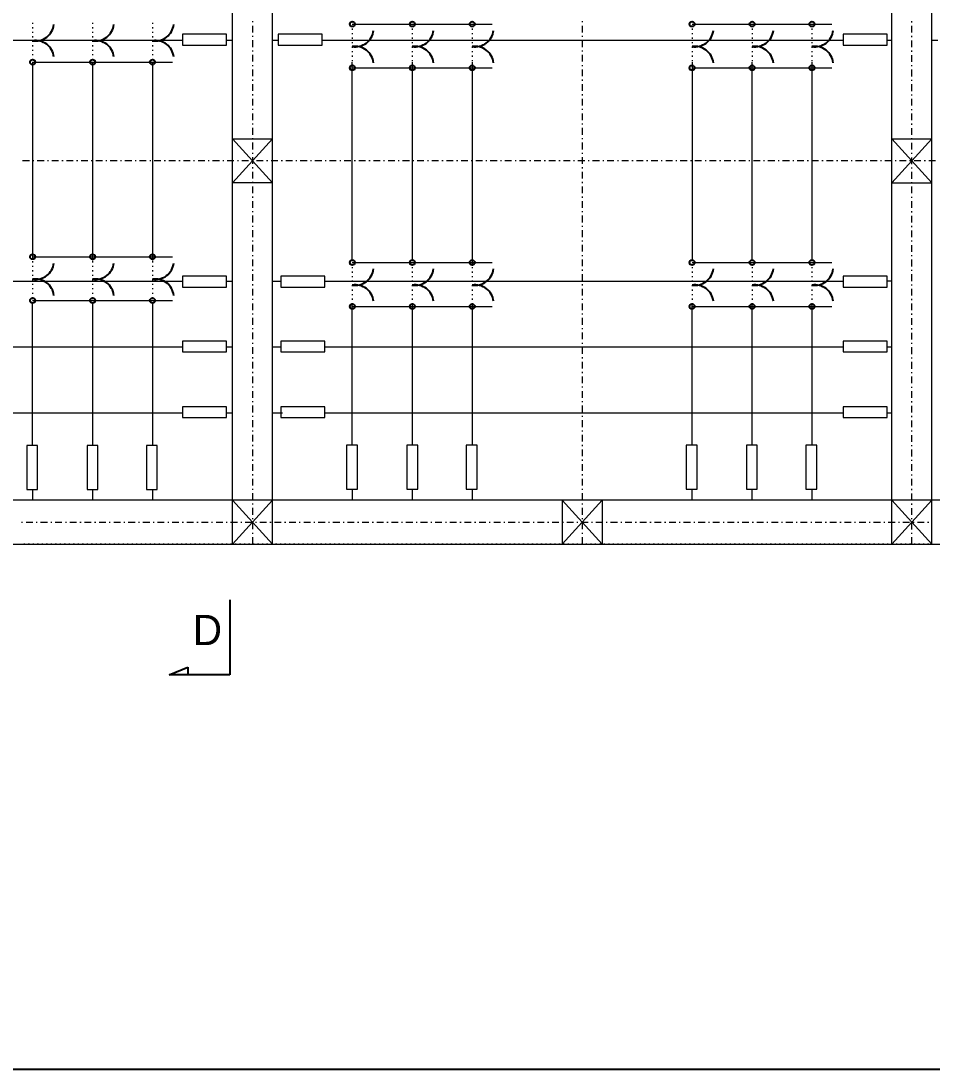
# Model space of a CAD drawing. Extents: x -61 to 79, y -16 to 64.
# Drawn here: x -32.96 to 5.75, y -16.41 to 28.12 of the extents above; entities that cross this region are included whole.
import ezdxf

# ---------------------------------------------------------------- set-up
doc = ezdxf.new("R2010")
doc.units = 0
doc.header["$MEASUREMENT"] = 0
doc.layers.get('0').update_dxf_attribs({"linetype": 'CONTINUOUS'})

msp = doc.modelspace()

# ---------------------------------------------------------------- linework, layer by layer
at = {"lineweight": 9}
for p, q in [((-18.88082, 27.9828), (-12.94125, 27.9828)), ((-4.44687, 27.9828), (1.4927, 27.9828)), ((-32.46183, 26.3697), (-26.52227, 26.3697)), ((-18.88082, 26.12017), (-12.94125, 26.12017)), ((-4.44687, 26.12017), (1.4927, 26.12017)), ((-32.46183, 18.10106), (-26.52227, 18.10106)), ((-18.88082, 17.85152), (-12.94125, 17.85152)), ((-4.44687, 17.85152), (1.4927, 17.85152)), ((-32.46183, 16.23843), (-26.52227, 16.23843)), ((-18.88082, 15.98889), (-12.94125, 15.98889)), ((-4.44687, 15.98889), (1.4927, 15.98889))]:
    msp.add_line(p, q, dxfattribs=at)
at = {"color": 33, "lineweight": 9}
for p, q in [((-32.46105, 26.3697), (-32.46105, 17.99472)), ((-18.88082, 17.99472), (-18.88082, 26.3697)), ((-4.44687, 26.3697), (-4.44687, 17.99472)), ((-32.46105, 10.08534), (-32.46105, 16.1323)), ((-18.88082, 10.08534), (-18.88082, 16.1323)), ((-4.44687, 10.09144), (-4.44687, 16.1323))]:
    msp.add_line(p, q, dxfattribs=at)
at = {"color": 7, "true_color": 0xffffff}
for p, q in [((-24.08956, 3.52871), (-24.08956, 0.33979)), ((-26.666, 0.33979), (-25.86574, 0.66542)), ((-25.86574, 0.66542), (-25.86574, 0.33979)), ((-24.08956, 0.33979), (-26.666, 0.33979)), ((-61.02823, -16.4069), (78.97177, -16.4069))]:
    msp.add_line(p, q, dxfattribs=at)
at = {"lineweight": 9}
for points in [[(-51.98675, 38.46974), (-51.98675, 5.8949), (61.76521, 5.8949), (61.71741, 5.8949)], [(-23.97256, 5.8949), (-23.97256, 38.46974), (-22.27145, 36.60121)], [(-22.27735, 5.8949), (-22.27735, 38.46974)], [(4.04141, 5.8949), (4.04141, 38.46974), (5.74273, 36.60121)], [(5.73684, 5.8949), (5.73684, 38.46974)], [(-23.12496, 28.10682), (-23.12496, 28.05902)], [(-9.12081, 28.10682), (-9.12081, 28.05902)], [(4.88923, 28.05312), (4.88923, 28.10093)], [(-32.46183, 28.04112), (-32.46183, 27.99332)], [(-32.46183, 27.85012), (-32.46183, 27.80232)], [(-32.46183, 27.65912), (-32.46183, 27.61132)], [(-29.91291, 28.04112), (-29.91291, 27.99332)], [(-29.91291, 27.85012), (-29.91291, 27.80232)], [(-29.91291, 27.65912), (-29.91291, 27.61132)], [(-27.36988, 28.04112), (-27.36988, 27.99332)], [(-27.36988, 27.85012), (-27.36988, 27.80232)], [(-27.36988, 27.65912), (-27.36988, 27.61132)], [(-23.12496, 27.91582), (-23.12496, 27.62943)], [(-18.88082, 27.79158), (-18.88082, 27.74378)], [(-16.33189, 27.79158), (-16.33189, 27.74378)], [(-13.78886, 27.79158), (-13.78886, 27.74378)], [(-9.12081, 27.91582), (-9.12081, 27.62943)], [(-4.44687, 27.79158), (-4.44687, 27.74378)], [(-1.89794, 27.79158), (-1.89794, 27.74378)], [(0.64509, 27.79158), (0.64509, 27.74378)], [(4.88923, 27.62332), (4.88923, 27.90993)], [(-32.46183, 27.46812), (-32.46183, 27.42031)], [(-32.46183, 27.27712), (-32.46183, 27.22931)], [(-29.91291, 27.46812), (-29.91291, 27.42031)], [(-29.91291, 27.27712), (-29.91291, 27.22931)], [(-27.36988, 27.46812), (-27.36988, 27.42031)], [(-27.36988, 27.27712), (-27.36988, 27.22931)], [(-24.22927, 27.30091), (-23.97256, 27.30091)], [(-23.12496, 27.48602), (-23.12496, 27.43821)], [(-23.12496, 27.29502), (-23.12496, 27.00841)], [(-22.27735, 27.30091), (-22.02065, 27.30091)], [(-18.88082, 27.60058), (-18.88082, 27.55278)], [(-18.88082, 27.40958), (-18.88082, 27.36178)], [(-18.88082, 27.21858), (-18.88082, 27.17078)], [(-16.33189, 27.60058), (-16.33189, 27.55278)], [(-16.33189, 27.40958), (-16.33189, 27.36178)], [(-16.33189, 27.21858), (-16.33189, 27.17078)], [(-13.78886, 27.60058), (-13.78886, 27.55278)], [(-13.78886, 27.40958), (-13.78886, 27.36178)], [(-13.78886, 27.21858), (-13.78886, 27.17078)], [(-9.12081, 27.48602), (-9.12081, 27.43821)], [(-9.12081, 27.29502), (-9.12081, 27.00841)], [(-4.44687, 27.60058), (-4.44687, 27.55278)], [(-4.44687, 27.40958), (-4.44687, 27.36178)], [(-4.44687, 27.21858), (-4.44687, 27.17078)], [(-1.89794, 27.60058), (-1.89794, 27.55278)], [(-1.89794, 27.40958), (-1.89794, 27.36178)], [(-1.89794, 27.21858), (-1.89794, 27.17078)], [(0.64509, 27.60058), (0.64509, 27.55278)], [(0.64509, 27.40958), (0.64509, 27.36178)], [(0.64509, 27.21858), (0.64509, 27.17078)], [(3.8373, 27.30091), (4.0469, 27.30091)], [(4.88923, 27.43232), (4.88923, 27.48012)], [(4.88923, 27.00251), (4.88923, 27.28912)], [(5.73684, 27.30091), (5.99354, 27.30091)], [(-32.46183, 27.08612), (-32.46183, 27.03831)], [(-32.46183, 26.89511), (-32.46183, 26.84731)], [(-29.91291, 27.08612), (-29.91291, 27.03831)], [(-29.91291, 26.89511), (-29.91291, 26.84731)], [(-27.36988, 27.08612), (-27.36988, 27.03831)], [(-27.36988, 26.89511), (-27.36988, 26.84731)], [(-23.12496, 26.86521), (-23.12496, 26.81741)], [(-18.88082, 27.02758), (-18.88082, 26.97978)], [(-18.88082, 26.83658), (-18.88082, 26.78878)], [(-16.33189, 27.02758), (-16.33189, 26.97978)], [(-16.33189, 26.83658), (-16.33189, 26.78878)], [(-13.78886, 27.02758), (-13.78886, 26.97978)], [(-13.78886, 26.83658), (-13.78886, 26.78878)], [(-9.12081, 26.86521), (-9.12081, 26.81741)], [(-4.44687, 27.02758), (-4.44687, 26.97978)], [(-4.44687, 26.83658), (-4.44687, 26.78878)], [(-1.89794, 27.02758), (-1.89794, 26.97978)], [(-1.89794, 26.83658), (-1.89794, 26.78878)], [(0.64509, 27.02758), (0.64509, 26.97978)], [(0.64509, 26.83658), (0.64509, 26.78878)], [(4.88923, 26.81151), (4.88923, 26.85931)], [(-32.46183, 26.70411), (-32.46183, 26.65631)], [(-32.46183, 26.51311), (-32.46183, 26.46531)], [(-29.91291, 26.70411), (-29.91291, 26.65631)], [(-29.91291, 26.51311), (-29.91291, 26.46531)], [(-29.05919, 26.59061), (-29.05919, 26.59061)], [(-27.36988, 26.70411), (-27.36988, 26.65631)], [(-27.36988, 26.51311), (-27.36988, 26.46531)], [(-23.12496, 26.67421), (-23.12496, 26.3876)], [(-18.88082, 26.64558), (-18.88082, 26.59778)], [(-18.88082, 26.45458), (-18.88082, 26.40677)], [(-16.33189, 26.64558), (-16.33189, 26.59778)], [(-16.33189, 26.45458), (-16.33189, 26.40677)], [(-15.47818, 26.34107), (-15.47818, 26.34107)], [(-13.78886, 26.64558), (-13.78886, 26.59778)], [(-13.78886, 26.45458), (-13.78886, 26.40677)], [(-9.12081, 26.67421), (-9.12081, 26.3876)], [(-4.44687, 26.64558), (-4.44687, 26.59778)], [(-4.44687, 26.45458), (-4.44687, 26.40677)], [(-1.89794, 26.64558), (-1.89794, 26.59778)], [(-1.89794, 26.45458), (-1.89794, 26.40677)], [(-1.04423, 26.34107), (-1.04423, 26.34107)], [(0.64509, 26.64558), (0.64509, 26.59778)], [(0.64509, 26.45458), (0.64509, 26.40677)], [(4.88923, 26.38171), (4.88923, 26.66831)], [(-23.12496, 26.24441), (-23.12496, 26.1966)], [(-23.12496, 26.0534), (-23.12496, 25.7668)], [(-18.88082, 26.26358), (-18.88082, 26.21577)], [(-16.33189, 26.26358), (-16.33189, 26.21577)], [(-13.78886, 26.26358), (-13.78886, 26.21577)], [(-9.12081, 26.24441), (-9.12081, 26.1966)], [(-9.12081, 26.0534), (-9.12081, 25.7668)], [(-4.44687, 26.26358), (-4.44687, 26.21577)], [(-1.89794, 26.26358), (-1.89794, 26.21577)], [(0.64509, 26.26358), (0.64509, 26.21577)], [(4.88923, 26.19071), (4.88923, 26.23851)], [(4.88923, 25.7609), (4.88923, 26.04751)], [(-23.12496, 25.6236), (-23.12496, 25.5758)], [(-23.12496, 25.4326), (-23.12496, 25.14599)], [(-9.12081, 25.6236), (-9.12081, 25.5758)], [(-9.12081, 25.4326), (-9.12081, 25.14599)], [(4.88923, 25.5699), (4.88923, 25.6177)], [(4.88923, 25.14009), (4.88923, 25.4267)], [(-23.12496, 25.00279), (-23.12496, 24.95499)], [(-9.12081, 25.00279), (-9.12081, 24.95499)], [(4.88923, 24.94909), (4.88923, 24.9969)], [(-23.12496, 24.81179), (-23.12496, 24.52519)], [(-9.12081, 24.81179), (-9.12081, 24.52519)], [(4.88923, 24.51929), (4.88923, 24.8059)], [(-23.12496, 24.38199), (-23.12496, 24.33418)], [(-23.12496, 24.19099), (-23.12496, 23.90438)], [(-9.12081, 24.38199), (-9.12081, 24.33418)], [(-9.12081, 24.19099), (-9.12081, 23.90438)], [(4.88923, 24.32829), (4.88923, 24.37609)], [(4.88923, 23.89848), (4.88923, 24.18509)], [(-23.12496, 23.76118), (-23.12496, 23.71338)], [(-9.12081, 23.76118), (-9.12081, 23.71338)], [(4.88923, 23.70748), (4.88923, 23.75528)], [(-23.12496, 23.57018), (-23.12496, 23.28357)], [(-9.12081, 23.57018), (-9.12081, 23.28357)], [(4.88923, 23.27768), (4.88923, 23.56428)], [(-22.27145, 21.24216), (-23.97256, 23.11047), (-22.27145, 23.11047), (-23.97256, 21.24216)], [(-23.12496, 23.14038), (-23.12496, 23.09257)], [(-23.12496, 22.94937), (-23.12496, 22.66277)], [(-9.12081, 23.14038), (-9.12081, 23.09257)], [(-9.12081, 22.94937), (-9.12081, 22.66277)], [(5.74273, 23.11047), (4.04141, 21.24216), (5.74273, 21.24216), (4.04141, 23.11047), (5.73684, 23.11047)], [(4.88923, 23.08668), (4.88923, 23.13448)], [(4.88923, 22.65687), (4.88923, 22.94348)], [(-23.12496, 22.51957), (-23.12496, 22.47177)], [(-23.12496, 22.32857), (-23.12496, 22.04196)], [(-9.12081, 22.51957), (-9.12081, 22.47177)], [(-9.12081, 22.32857), (-9.12081, 22.04196)], [(4.88923, 22.46587), (4.88923, 22.51367)], [(4.88923, 22.03606), (4.88923, 22.32267)], [(-32.59836, 22.17926), (-32.88496, 22.17926)], [(-32.40735, 22.17926), (-32.45516, 22.17926)], [(-31.97755, 22.17926), (-32.26416, 22.17926)], [(-31.78655, 22.17926), (-31.83435, 22.17926)], [(-31.35674, 22.17926), (-31.64335, 22.17926)], [(-31.16574, 22.17926), (-31.21355, 22.17926)], [(-30.73594, 22.17926), (-31.02254, 22.17926)], [(-30.54494, 22.17926), (-30.59274, 22.17926)], [(-30.11513, 22.17926), (-30.40174, 22.17926)], [(-29.92413, 22.17926), (-29.97193, 22.17926)], [(-29.49433, 22.17926), (-29.78093, 22.17926)], [(-29.30332, 22.17926), (-29.35113, 22.17926)], [(-28.87352, 22.17926), (-29.16013, 22.17926)], [(-28.68252, 22.17926), (-28.73032, 22.17926)], [(-28.25271, 22.17926), (-28.53932, 22.17926)], [(-28.06171, 22.17926), (-28.10952, 22.17926)], [(-27.63191, 22.17926), (-27.9183, 22.17926)], [(-27.44091, 22.17926), (-27.48871, 22.17926)], [(-27.0111, 22.17926), (-27.2975, 22.17926)], [(-26.8201, 22.17926), (-26.8679, 22.17926)], [(-26.3903, 22.17926), (-26.67669, 22.17926)], [(-26.19929, 22.17926), (-26.24689, 22.17926)], [(-25.76949, 22.17926), (-26.05589, 22.17926)], [(-25.57849, 22.17926), (-25.62608, 22.17926)], [(-25.14868, 22.17926), (-25.43508, 22.17926)], [(-24.95768, 22.17926), (-25.00527, 22.17926)], [(-24.52788, 22.17926), (-24.81427, 22.17926)], [(-24.33688, 22.17926), (-24.38447, 22.17926)], [(-23.90707, 22.17926), (-24.19347, 22.17926)], [(-23.71607, 22.17926), (-23.76366, 22.17926)], [(-23.28627, 22.17926), (-23.57266, 22.17926)], [(-23.09526, 22.17926), (-23.14286, 22.17926)], [(-23.12496, 21.89876), (-23.12496, 21.85096)], [(-22.66546, 22.17926), (-22.95186, 22.17926)], [(-22.47446, 22.17926), (-22.52205, 22.17926)], [(-22.04465, 22.17926), (-22.33105, 22.17926)], [(-21.85344, 22.17926), (-21.90124, 22.17926)], [(-21.42385, 22.17926), (-21.71024, 22.17926)], [(-21.23264, 22.17926), (-21.28044, 22.17926)], [(-20.80304, 22.17926), (-21.08944, 22.17926)], [(-20.61183, 22.17926), (-20.65963, 22.17926)], [(-20.18202, 22.17926), (-20.46863, 22.17926)], [(-19.99102, 22.17926), (-20.03883, 22.17926)], [(-19.56122, 22.17926), (-19.84783, 22.17926)], [(-19.37022, 22.17926), (-19.41802, 22.17926)], [(-18.94041, 22.17926), (-19.22702, 22.17926)], [(-18.74941, 22.17926), (-18.79721, 22.17926)], [(-18.31961, 22.17926), (-18.60621, 22.17926)], [(-18.12861, 22.17926), (-18.17641, 22.17926)], [(-17.6988, 22.17926), (-17.98541, 22.17926)], [(-17.5078, 22.17926), (-17.5556, 22.17926)], [(-17.07799, 22.17926), (-17.3646, 22.17926)], [(-16.88699, 22.17926), (-16.9348, 22.17926)], [(-16.45719, 22.17926), (-16.7438, 22.17926)], [(-16.26619, 22.17926), (-16.31399, 22.17926)], [(-15.83638, 22.17926), (-16.12299, 22.17926)], [(-15.64538, 22.17926), (-15.69318, 22.17926)], [(-15.21558, 22.17926), (-15.50218, 22.17926)], [(-15.02458, 22.17926), (-15.07238, 22.17926)], [(-14.59477, 22.17926), (-14.88138, 22.17926)], [(-14.40377, 22.17926), (-14.45157, 22.17926)], [(-13.97396, 22.17926), (-14.26057, 22.17926)], [(-13.78296, 22.17926), (-13.83077, 22.17926)], [(-13.35316, 22.17926), (-13.63976, 22.17926)], [(-13.16216, 22.17926), (-13.20996, 22.17926)], [(-12.73235, 22.17926), (-13.01896, 22.17926)], [(-12.54135, 22.17926), (-12.58915, 22.17926)], [(-12.11155, 22.17926), (-12.39815, 22.17926)], [(-11.92054, 22.17926), (-11.96835, 22.17926)], [(-11.49074, 22.17926), (-11.77735, 22.17926)], [(-11.29974, 22.17926), (-11.34754, 22.17926)], [(-10.86993, 22.17926), (-11.15654, 22.17926)], [(-10.67893, 22.17926), (-10.72674, 22.17926)], [(-10.24913, 22.17926), (-10.53573, 22.17926)], [(-10.05813, 22.17926), (-10.10593, 22.17926)], [(-9.62832, 22.17926), (-9.91493, 22.17926)], [(-9.43732, 22.17926), (-9.48512, 22.17926)], [(-9.00752, 22.17926), (-9.29412, 22.17926)], [(-9.12081, 21.89876), (-9.12081, 21.85096)], [(-8.81651, 22.17926), (-8.86432, 22.17926)], [(-8.38671, 22.17926), (-8.67332, 22.17926)], [(-8.19571, 22.17926), (-8.24351, 22.17926)], [(-7.7659, 22.17926), (-8.0523, 22.17926)], [(-7.5749, 22.17926), (-7.62271, 22.17926)], [(-7.1451, 22.17926), (-7.43149, 22.17926)], [(-6.9541, 22.17926), (-7.0019, 22.17926)], [(-6.52429, 22.17926), (-6.81069, 22.17926)], [(-6.33329, 22.17926), (-6.38088, 22.17926)], [(-5.90349, 22.17926), (-6.18988, 22.17926)], [(-5.71248, 22.17926), (-5.76008, 22.17926)], [(-5.28268, 22.17926), (-5.56908, 22.17926)], [(-5.09168, 22.17926), (-5.13927, 22.17926)], [(-4.66187, 22.17926), (-4.94827, 22.17926)], [(-4.47087, 22.17926), (-4.51846, 22.17926)], [(-4.04107, 22.17926), (-4.32746, 22.17926)], [(-3.85007, 22.17926), (-3.89766, 22.17926)], [(-3.42026, 22.17926), (-3.70666, 22.17926)], [(-3.22926, 22.17926), (-3.27685, 22.17926)], [(-2.79946, 22.17926), (-3.08585, 22.17926)], [(-2.60845, 22.17926), (-2.65605, 22.17926)], [(-2.17865, 22.17926), (-2.46505, 22.17926)], [(-1.98744, 22.17926), (-2.03524, 22.17926)], [(-1.55784, 22.17926), (-1.84424, 22.17926)], [(-1.36663, 22.17926), (-1.41443, 22.17926)], [(-0.93704, 22.17926), (-1.22343, 22.17926)], [(-0.74583, 22.17926), (-0.79363, 22.17926)], [(-0.31602, 22.17926), (-0.60263, 22.17926)], [(-0.12502, 22.17926), (-0.17282, 22.17926)], [(0.30479, 22.17926), (0.01818, 22.17926)], [(0.49579, 22.17926), (0.44798, 22.17926)], [(0.92559, 22.17926), (0.63898, 22.17926)], [(1.11659, 22.17926), (1.06879, 22.17926)], [(1.5464, 22.17926), (1.25979, 22.17926)], [(1.7374, 22.17926), (1.6896, 22.17926)], [(2.1672, 22.17926), (1.8806, 22.17926)], [(2.3582, 22.17926), (2.3104, 22.17926)], [(2.78801, 22.17926), (2.5014, 22.17926)], [(2.97901, 22.17926), (2.93121, 22.17926)], [(3.40882, 22.17926), (3.12221, 22.17926)], [(3.59982, 22.17926), (3.55201, 22.17926)], [(4.02962, 22.17926), (3.74301, 22.17926)], [(4.22062, 22.17926), (4.17282, 22.17926)], [(4.65043, 22.17926), (4.36382, 22.17926)], [(4.84143, 22.17926), (4.79363, 22.17926)], [(4.88923, 21.84506), (4.88923, 21.89287)], [(5.27123, 22.17926), (4.98463, 22.17926)], [(5.46223, 22.17926), (5.41443, 22.17926)], [(5.89204, 22.17926), (5.60543, 22.17926)], [(-23.12496, 21.70776), (-23.12496, 21.42116)], [(-9.12081, 21.70776), (-9.12081, 21.42116)], [(4.88923, 21.41526), (4.88923, 21.70165)], [(-23.97256, 21.24805), (-22.27735, 21.24805)], [(-23.12496, 21.27796), (-23.12496, 21.23015)], [(-23.12496, 21.08696), (-23.12496, 20.80035)], [(-9.12081, 21.27796), (-9.12081, 21.23015)], [(-9.12081, 21.08696), (-9.12081, 20.80035)], [(4.88923, 21.22426), (4.88923, 21.27206)], [(4.88923, 20.79445), (4.88923, 21.08085)], [(-23.12496, 20.65715), (-23.12496, 20.60935)], [(-9.12081, 20.65715), (-9.12081, 20.60935)], [(4.88923, 20.60345), (4.88923, 20.65125)], [(-23.12496, 20.46615), (-23.12496, 20.17954)], [(-23.12496, 20.03634), (-23.12496, 19.98854)], [(-9.12081, 20.46615), (-9.12081, 20.17954)], [(-9.12081, 20.03634), (-9.12081, 19.98854)], [(4.88923, 20.17365), (4.88923, 20.46004)], [(-23.12496, 19.84534), (-23.12496, 19.55874)], [(-9.12081, 19.84534), (-9.12081, 19.55874)], [(4.88923, 19.98265), (4.88923, 20.03024)], [(4.88923, 19.55284), (4.88923, 19.83924)], [(-23.12496, 19.41554), (-23.12496, 19.36774)], [(-23.12496, 19.22454), (-23.12496, 18.93793)], [(-9.12081, 19.41554), (-9.12081, 19.36774)], [(-9.12081, 19.22454), (-9.12081, 18.93793)], [(4.88923, 19.36184), (4.88923, 19.40943)], [(4.88923, 18.93203), (4.88923, 19.21843)], [(-23.12496, 18.79473), (-23.12496, 18.74693)], [(-9.12081, 18.79473), (-9.12081, 18.74693)], [(4.88923, 18.74103), (4.88923, 18.78863)], [(-23.12496, 18.60373), (-23.12496, 18.31712)], [(-9.12081, 18.60373), (-9.12081, 18.31712)], [(4.88923, 18.31123), (4.88923, 18.59762)], [(-32.46183, 17.90984), (-32.46183, 17.86204)], [(-29.91291, 17.90984), (-29.91291, 17.86204)], [(-27.36988, 17.90984), (-27.36988, 17.86204)], [(-23.12496, 18.17393), (-23.12496, 18.12612)], [(-23.12496, 17.98293), (-23.12496, 17.69632)], [(-9.12081, 18.17393), (-9.12081, 18.12612)], [(-9.12081, 17.98293), (-9.12081, 17.69632)], [(4.88923, 18.12023), (4.88923, 18.16782)], [(4.88923, 17.69042), (4.88923, 17.97682)], [(-32.46183, 17.71884), (-32.46183, 17.67104)], [(-32.46183, 17.52784), (-32.46183, 17.48004)], [(-29.91291, 17.71884), (-29.91291, 17.67104)], [(-29.91291, 17.52784), (-29.91291, 17.48004)], [(-27.36988, 17.71884), (-27.36988, 17.67104)], [(-27.36988, 17.52784), (-27.36988, 17.48004)], [(-23.12496, 17.55312), (-23.12496, 17.50532)], [(-18.88082, 17.66031), (-18.88082, 17.61251)], [(-18.88082, 17.46931), (-18.88082, 17.4215)], [(-16.33189, 17.66031), (-16.33189, 17.61251)], [(-16.33189, 17.46931), (-16.33189, 17.4215)], [(-13.78886, 17.66031), (-13.78886, 17.61251)], [(-13.78886, 17.46931), (-13.78886, 17.4215)], [(-9.12081, 17.55312), (-9.12081, 17.50532)], [(-4.44687, 17.66031), (-4.44687, 17.61251)], [(-4.44687, 17.46931), (-4.44687, 17.4215)], [(-1.89794, 17.66031), (-1.89794, 17.61251)], [(-1.89794, 17.46931), (-1.89794, 17.4215)], [(0.64509, 17.66031), (0.64509, 17.61251)], [(0.64509, 17.46931), (0.64509, 17.4215)], [(4.88923, 17.49942), (4.88923, 17.54701)], [(-32.46183, 17.33684), (-32.46183, 17.28904)], [(-32.46183, 17.14584), (-32.46183, 17.09804)], [(-32.46183, 16.95484), (-32.46183, 16.90704)], [(-29.91291, 17.33684), (-29.91291, 17.28904)], [(-29.91291, 17.14584), (-29.91291, 17.09804)], [(-29.91291, 16.95484), (-29.91291, 16.90704)], [(-27.36988, 17.33684), (-27.36988, 17.28904)], [(-27.36988, 17.14584), (-27.36988, 17.09804)], [(-27.36988, 16.95484), (-27.36988, 16.90704)], [(-24.22927, 17.06351), (-23.97256, 17.06351)], [(-23.12496, 17.36212), (-23.12496, 17.07551)], [(-23.12496, 16.93231), (-23.12496, 16.88451)], [(-22.27735, 17.06351), (-21.92277, 17.06351)], [(-18.88082, 17.27831), (-18.88082, 17.2305)], [(-18.88082, 17.08731), (-18.88082, 17.0395)], [(-16.33189, 17.27831), (-16.33189, 17.2305)], [(-16.33189, 17.08731), (-16.33189, 17.0395)], [(-13.78886, 17.27831), (-13.78886, 17.2305)], [(-13.78886, 17.08731), (-13.78886, 17.0395)], [(-9.12081, 17.36212), (-9.12081, 17.07551)], [(-9.12081, 16.93231), (-9.12081, 16.88451)], [(-4.44687, 17.27831), (-4.44687, 17.2305)], [(-4.44687, 17.08731), (-4.44687, 17.0395)], [(-1.89794, 17.27831), (-1.89794, 17.2305)], [(-1.89794, 17.08731), (-1.89794, 17.0395)], [(0.64509, 17.27831), (0.64509, 17.2305)], [(0.64509, 17.08731), (0.64509, 17.0395)], [(3.8373, 17.08105), (4.0469, 17.08105)], [(4.88923, 17.06962), (4.88923, 17.35601)], [(4.88923, 16.87862), (4.88923, 16.92621)], [(-32.46183, 16.76384), (-32.46183, 16.71604)], [(-32.46183, 16.57284), (-32.46183, 16.52503)], [(-29.91291, 16.76384), (-29.91291, 16.71604)], [(-29.91291, 16.57284), (-29.91291, 16.52503)], [(-27.36988, 16.76384), (-27.36988, 16.71604)], [(-27.36988, 16.57284), (-27.36988, 16.52503)], [(-23.12496, 16.74131), (-23.12496, 16.45471)], [(-18.88082, 16.8963), (-18.88082, 16.8485)], [(-18.88082, 16.7053), (-18.88082, 16.6575)], [(-18.88082, 16.5143), (-18.88082, 16.4665)], [(-16.33189, 16.8963), (-16.33189, 16.8485)], [(-16.33189, 16.7053), (-16.33189, 16.6575)], [(-16.33189, 16.5143), (-16.33189, 16.4665)], [(-13.78886, 16.8963), (-13.78886, 16.8485)], [(-13.78886, 16.7053), (-13.78886, 16.6575)], [(-13.78886, 16.5143), (-13.78886, 16.4665)], [(-9.12081, 16.74131), (-9.12081, 16.45471)], [(-4.44687, 16.8963), (-4.44687, 16.8485)], [(-4.44687, 16.7053), (-4.44687, 16.6575)], [(-4.44687, 16.5143), (-4.44687, 16.4665)], [(-1.89794, 16.8963), (-1.89794, 16.8485)], [(-1.89794, 16.7053), (-1.89794, 16.6575)], [(-1.89794, 16.5143), (-1.89794, 16.4665)], [(0.64509, 16.8963), (0.64509, 16.8485)], [(0.64509, 16.7053), (0.64509, 16.6575)], [(0.64509, 16.5143), (0.64509, 16.4665)], [(4.88923, 16.44881), (4.88923, 16.73521)], [(-32.46183, 16.38184), (-32.46183, 16.33403)], [(-29.91291, 16.38184), (-29.91291, 16.33403)], [(-29.05919, 16.45933), (-29.05919, 16.45933)], [(-27.36988, 16.38184), (-27.36988, 16.33403)], [(-23.12496, 16.31151), (-23.12496, 16.26371)], [(-23.12496, 16.12051), (-23.12496, 15.8339)], [(-18.88082, 16.3233), (-18.88082, 16.2755)], [(-18.88082, 16.1323), (-18.88082, 16.0845)], [(-16.33189, 16.3233), (-16.33189, 16.2755)], [(-16.33189, 16.1323), (-16.33189, 16.0845)], [(-15.47818, 16.2098), (-15.47818, 16.2098)], [(-13.78886, 16.3233), (-13.78886, 16.2755)], [(-13.78886, 16.1323), (-13.78886, 16.0845)], [(-9.12081, 16.31151), (-9.12081, 16.26371)], [(-9.12081, 16.12051), (-9.12081, 15.8339)], [(-4.44687, 16.3233), (-4.44687, 16.2755)], [(-4.44687, 16.1323), (-4.44687, 16.0845)], [(-1.89794, 16.3233), (-1.89794, 16.2755)], [(-1.89794, 16.1323), (-1.89794, 16.0845)], [(-1.04423, 16.2098), (-1.04423, 16.2098)], [(0.64509, 16.3233), (0.64509, 16.2755)], [(0.64509, 16.1323), (0.64509, 16.0845)], [(4.88923, 16.25781), (4.88923, 16.3054)], [(4.88923, 15.828), (4.88923, 16.1144)], [(-23.12496, 15.6907), (-23.12496, 15.6429)], [(-9.12081, 15.6907), (-9.12081, 15.6429)], [(4.88923, 15.63679), (4.88923, 15.6846)], [(-23.12496, 15.4997), (-23.12496, 15.21309)], [(-9.12081, 15.4997), (-9.12081, 15.21309)], [(4.88923, 15.2072), (4.88923, 15.49359)], [(-23.12496, 15.0699), (-23.12496, 15.02209)], [(-23.12496, 14.87868), (-23.12496, 14.59229)], [(-9.12081, 15.0699), (-9.12081, 15.02209)], [(-9.12081, 14.87868), (-9.12081, 14.59229)], [(4.88923, 15.01599), (4.88923, 15.06379)], [(4.88923, 14.58639), (4.88923, 14.87279)], [(-24.22927, 14.26988), (-23.97256, 14.26988)], [(-23.12496, 14.44909), (-23.12496, 14.40129)], [(-23.12496, 14.25788), (-23.12496, 13.97148)], [(-22.27735, 14.26988), (-21.92277, 14.26988)], [(-9.12081, 14.44909), (-9.12081, 14.40129)], [(-9.12081, 14.25788), (-9.12081, 13.97148)], [(3.8373, 14.27081), (4.0469, 14.27081)], [(4.88923, 14.39518), (4.88923, 14.44298)], [(4.88923, 13.96538), (4.88923, 14.25198)], [(-23.12496, 13.82828), (-23.12496, 13.78048)], [(-9.12081, 13.82828), (-9.12081, 13.78048)], [(4.88923, 13.77437), (4.88923, 13.82218)], [(-23.12496, 13.63707), (-23.12496, 13.35068)], [(-9.12081, 13.63707), (-9.12081, 13.35068)], [(4.88923, 13.34457), (4.88923, 13.63118)], [(-23.12496, 13.20727), (-23.12496, 13.15968)], [(-23.12496, 13.01627), (-23.12496, 12.72987)], [(-9.12081, 13.20727), (-9.12081, 13.15968)], [(-9.12081, 13.01627), (-9.12081, 12.72987)], [(4.88923, 13.15357), (4.88923, 13.20137)], [(4.88923, 12.72376), (4.88923, 13.01037)], [(-23.12496, 12.58646), (-23.12496, 12.53887)], [(-9.12081, 12.58646), (-9.12081, 12.53887)], [(4.88923, 12.53276), (4.88923, 12.58057)], [(-23.12496, 12.39546), (-23.12496, 12.10906)], [(-9.12081, 12.39546), (-9.12081, 12.10906)], [(4.88923, 12.10296), (4.88923, 12.38956)], [(-23.12496, 11.96566), (-23.12496, 11.91806)], [(-23.12496, 11.77465), (-23.12496, 11.48826)], [(-9.12081, 11.96566), (-9.12081, 11.91806)], [(-9.12081, 11.77465), (-9.12081, 11.48826)], [(4.88923, 11.91196), (4.88923, 11.95976)], [(4.88923, 11.48215), (4.88923, 11.76876)], [(-24.22927, 11.47626), (-23.97256, 11.47626)], [(-23.12496, 11.34485), (-23.12496, 11.29726)], [(-23.12496, 11.15385), (-23.12496, 10.86745)], [(-22.27735, 11.47626), (-21.85344, 11.47626)], [(-9.12081, 11.34485), (-9.12081, 11.29726)], [(-9.12081, 11.15385), (-9.12081, 10.86745)], [(3.8373, 11.47604), (4.0469, 11.47604)], [(4.88923, 11.29115), (4.88923, 11.33895)], [(4.88923, 10.86135), (4.88923, 11.14795)], [(-23.12496, 10.72404), (-23.12496, 10.67645)], [(-9.12081, 10.72404), (-9.12081, 10.67645)], [(4.88923, 10.67034), (4.88923, 10.71815)], [(-23.12496, 10.53304), (-23.12496, 10.24665)], [(-9.12081, 10.53304), (-9.12081, 10.24665)], [(4.88923, 10.24054), (4.88923, 10.52715)], [(-23.12496, 10.10324), (-23.12496, 10.05565)], [(-23.12496, 9.91224), (-23.12496, 9.62584)], [(-9.12081, 10.10324), (-9.12081, 10.05565)], [(-9.12081, 9.91224), (-9.12081, 9.62584)], [(4.88923, 10.04954), (4.88923, 10.09734)], [(4.88923, 9.61973), (4.88923, 9.90634)], [(-23.12496, 9.48243), (-23.12496, 9.43484)], [(-9.12081, 9.48243), (-9.12081, 9.43484)], [(4.88923, 9.42873), (4.88923, 9.47654)], [(-23.12496, 9.29143), (-23.12496, 9.00503)], [(-9.12081, 9.29143), (-9.12081, 9.00503)], [(4.88923, 8.99893), (4.88923, 9.28553)], [(-23.12496, 8.86163), (-23.12496, 8.81382)], [(-23.12496, 8.67062), (-23.12496, 8.38423)], [(-9.12081, 8.86163), (-9.12081, 8.81382)], [(-9.12081, 8.67062), (-9.12081, 8.38423)], [(4.88923, 8.80793), (4.88923, 8.85573)], [(4.88923, 8.37812), (4.88923, 8.66473)], [(-32.46105, 8.22292), (-32.46105, 7.76342)], [(-29.91823, 8.22292), (-29.91823, 7.76342)], [(-27.36931, 8.22292), (-27.36931, 7.76342)], [(-23.12496, 8.24082), (-23.12496, 8.19302)], [(-23.12496, 8.04982), (-23.12496, 7.76342)], [(-18.88082, 8.22292), (-18.88082, 7.76342)], [(-16.33189, 8.22292), (-16.33189, 7.76342)], [(-13.78886, 8.22292), (-13.78886, 7.76342)], [(-9.12081, 8.24082), (-9.12081, 8.19302)], [(-9.12081, 8.04982), (-9.12081, 7.76342)], [(-4.45297, 8.22292), (-4.45297, 7.76342)], [(-1.90405, 8.22292), (-1.90405, 7.76342)], [(0.63898, 8.22292), (0.63898, 7.76342)], [(4.88923, 8.18712), (4.88923, 8.23492)], [(4.88923, 7.75732), (4.88923, 8.04392)], [(61.76521, 7.75732), (-51.98675, 7.75732), (-50.28564, 5.889)], [(-22.27145, 7.75732), (-23.97256, 5.889)], [(-23.97256, 7.75732), (-22.27145, 5.889)], [(-23.12496, 7.62001), (-23.12496, 7.57221)], [(-9.96863, 5.889), (-8.26731, 7.75732), (-8.26731, 5.90079)], [(-8.26731, 5.889), (-9.96863, 7.75732), (-9.96863, 5.90079)], [(-9.12081, 7.62001), (-9.12081, 7.57221)], [(5.74273, 7.75732), (4.04141, 5.889)], [(4.04141, 7.75732), (5.74273, 5.889)], [(4.88923, 7.56631), (4.88923, 7.61412)], [(-23.12496, 7.42901), (-23.12496, 7.14241)], [(-9.12081, 7.42901), (-9.12081, 7.14241)], [(4.88923, 7.13651), (4.88923, 7.42312)], [(-32.93277, 6.82611), (-32.88496, 6.82611)], [(-32.74155, 6.82611), (-32.45516, 6.82611)], [(-32.31175, 6.82611), (-32.26416, 6.82611)], [(-32.12075, 6.82611), (-31.83435, 6.82611)], [(-31.69094, 6.82611), (-31.64335, 6.82611)], [(-31.49994, 6.82611), (-31.21355, 6.82611)], [(-31.07014, 6.82611), (-31.02254, 6.82611)], [(-30.87914, 6.82611), (-30.59274, 6.82611)], [(-30.44933, 6.82611), (-30.40174, 6.82611)], [(-30.25833, 6.82611), (-29.97193, 6.82611)], [(-29.82852, 6.82611), (-29.78093, 6.82611)], [(-29.63752, 6.82611), (-29.35113, 6.82611)], [(-29.20772, 6.82611), (-29.16013, 6.82611)], [(-29.01672, 6.82611), (-28.73032, 6.82611)], [(-28.58691, 6.82611), (-28.53932, 6.82611)], [(-28.39591, 6.82611), (-28.10952, 6.82611)], [(-27.96611, 6.82611), (-27.9183, 6.82611)], [(-27.77511, 6.82611), (-27.48871, 6.82611)], [(-27.3453, 6.82611), (-27.2975, 6.82611)], [(-27.1543, 6.82611), (-26.8679, 6.82611)], [(-26.72449, 6.82611), (-26.67669, 6.82611)], [(-26.53349, 6.82611), (-26.24689, 6.82611)], [(-26.10369, 6.82611), (-26.05589, 6.82611)], [(-25.91269, 6.82611), (-25.62608, 6.82611)], [(-25.48288, 6.82611), (-25.43508, 6.82611)], [(-25.29188, 6.82611), (-25.00527, 6.82611)], [(-24.86208, 6.82611), (-24.81427, 6.82611)], [(-24.67108, 6.82611), (-24.38447, 6.82611)], [(-24.24127, 6.82611), (-24.19347, 6.82611)], [(-24.05027, 6.82611), (-23.76366, 6.82611)], [(-23.62046, 6.82611), (-23.57266, 6.82611)], [(-23.42946, 6.82611), (-23.14286, 6.82611)], [(-23.12496, 6.99921), (-23.12496, 6.9514)], [(-23.12496, 6.80821), (-23.12496, 6.5216)], [(-22.99966, 6.82611), (-22.95186, 6.82611)], [(-22.80866, 6.82611), (-22.52205, 6.82611)], [(-22.37885, 6.82611), (-22.33105, 6.82611)], [(-22.18785, 6.82611), (-21.90124, 6.82611)], [(-21.75805, 6.82611), (-21.71024, 6.82611)], [(-21.56705, 6.82611), (-21.28044, 6.82611)], [(-21.13724, 6.82611), (-21.08944, 6.82611)], [(-20.94624, 6.82611), (-20.65963, 6.82611)], [(-20.51643, 6.82611), (-20.46863, 6.82611)], [(-20.32543, 6.82611), (-20.03883, 6.82611)], [(-19.89563, 6.82611), (-19.84783, 6.82611)], [(-19.70463, 6.82611), (-19.41802, 6.82611)], [(-19.27482, 6.82611), (-19.22702, 6.82611)], [(-19.08382, 6.82611), (-18.79721, 6.82611)], [(-18.65402, 6.82611), (-18.60621, 6.82611)], [(-18.46302, 6.82611), (-18.17641, 6.82611)], [(-18.03321, 6.82611), (-17.98541, 6.82611)], [(-17.84221, 6.82611), (-17.5556, 6.82611)], [(-17.4124, 6.82611), (-17.3646, 6.82611)], [(-17.2214, 6.82611), (-16.9348, 6.82611)], [(-16.7916, 6.82611), (-16.7438, 6.82611)], [(-16.6006, 6.82611), (-16.31399, 6.82611)], [(-16.17079, 6.82611), (-16.12299, 6.82611)], [(-15.97979, 6.82611), (-15.69318, 6.82611)], [(-15.54999, 6.82611), (-15.50218, 6.82611)], [(-15.35898, 6.82611), (-15.07238, 6.82611)], [(-14.92918, 6.82611), (-14.88138, 6.82611)], [(-14.73818, 6.82611), (-14.45157, 6.82611)], [(-14.30837, 6.82611), (-14.26057, 6.82611)], [(-14.11716, 6.82611), (-13.83077, 6.82611)], [(-13.68757, 6.82611), (-13.63976, 6.82611)], [(-13.49636, 6.82611), (-13.20996, 6.82611)], [(-13.06676, 6.82611), (-13.01896, 6.82611)], [(-12.87555, 6.82611), (-12.58915, 6.82611)], [(-12.44575, 6.82611), (-12.39815, 6.82611)], [(-12.25474, 6.82611), (-11.96835, 6.82611)], [(-11.82494, 6.82611), (-11.77735, 6.82611)], [(-11.63394, 6.82611), (-11.34754, 6.82611)], [(-11.20413, 6.82611), (-11.15654, 6.82611)], [(-11.01313, 6.82611), (-10.72674, 6.82611)], [(-10.58333, 6.82611), (-10.53573, 6.82611)], [(-10.39233, 6.82611), (-10.10593, 6.82611)], [(-9.96252, 6.82611), (-9.91493, 6.82611)], [(-9.77152, 6.82611), (-9.48512, 6.82611)], [(-9.34171, 6.82611), (-9.29412, 6.82611)], [(-9.15071, 6.82611), (-8.86432, 6.82611)], [(-9.12081, 6.99921), (-9.12081, 6.9514)], [(-9.12081, 6.80821), (-9.12081, 6.5216)], [(-8.72091, 6.82611), (-8.67332, 6.82611)], [(-8.52991, 6.82611), (-8.24351, 6.82611)], [(-8.1001, 6.82611), (-8.0523, 6.82611)], [(-7.9091, 6.82611), (-7.62271, 6.82611)], [(-7.4793, 6.82611), (-7.43149, 6.82611)], [(-7.2883, 6.82611), (-7.0019, 6.82611)], [(-6.85849, 6.82611), (-6.81069, 6.82611)], [(-6.66749, 6.82611), (-6.38088, 6.82611)], [(-6.23768, 6.82611), (-6.18988, 6.82611)], [(-6.04668, 6.82611), (-5.76008, 6.82611)], [(-5.61688, 6.82611), (-5.56908, 6.82611)], [(-5.42588, 6.82611), (-5.13927, 6.82611)], [(-4.99607, 6.82611), (-4.94827, 6.82611)], [(-4.80507, 6.82611), (-4.51846, 6.82611)], [(-4.37527, 6.82611), (-4.32746, 6.82611)], [(-4.18427, 6.82611), (-3.89766, 6.82611)], [(-3.75446, 6.82611), (-3.70666, 6.82611)], [(-3.56346, 6.82611), (-3.27685, 6.82611)], [(-3.13365, 6.82611), (-3.08585, 6.82611)], [(-2.94265, 6.82611), (-2.65605, 6.82611)], [(-2.51285, 6.82611), (-2.46505, 6.82611)], [(-2.32185, 6.82611), (-2.03524, 6.82611)], [(-1.89204, 6.82611), (-1.84424, 6.82611)], [(-1.70104, 6.82611), (-1.41443, 6.82611)], [(-1.27124, 6.82611), (-1.22343, 6.82611)], [(-1.08024, 6.82611), (-0.79363, 6.82611)], [(-0.65043, 6.82611), (-0.60263, 6.82611)], [(-0.45943, 6.82611), (-0.17282, 6.82611)], [(-0.02962, 6.82611), (0.01818, 6.82611)], [(0.16138, 6.82611), (0.44798, 6.82611)], [(0.59118, 6.82611), (0.63898, 6.82611)], [(0.78218, 6.82611), (1.06879, 6.82611)], [(1.21199, 6.82611), (1.25979, 6.82611)], [(1.40299, 6.82611), (1.6896, 6.82611)], [(1.83279, 6.82611), (1.8806, 6.82611)], [(2.02379, 6.82611), (2.3104, 6.82611)], [(2.4536, 6.82611), (2.5014, 6.82611)], [(2.6446, 6.82611), (2.93121, 6.82611)], [(3.07441, 6.82611), (3.12221, 6.82611)], [(3.26541, 6.82611), (3.55201, 6.82611)], [(3.69521, 6.82611), (3.74301, 6.82611)], [(3.88621, 6.82611), (4.17282, 6.82611)], [(4.31602, 6.82611), (4.36382, 6.82611)], [(4.50702, 6.82611), (4.79363, 6.82611)], [(4.88923, 6.94551), (4.88923, 6.99331)], [(4.88923, 6.5157), (4.88923, 6.80231)], [(4.93682, 6.82611), (4.98463, 6.82611)], [(5.12782, 6.82611), (5.41443, 6.82611)], [(5.55763, 6.82611), (5.60543, 6.82611)], [(-23.12496, 6.3784), (-23.12496, 6.3306)], [(-9.12081, 6.3784), (-9.12081, 6.3306)], [(4.88923, 6.3247), (4.88923, 6.37251)], [(-32.78936, 5.8949), (-32.83716, 5.8949)], [(-32.59836, 5.8949), (-32.64616, 5.8949)], [(-32.40735, 5.8949), (-32.45516, 5.8949)], [(-32.21635, 5.8949), (-32.26416, 5.8949)], [(-32.02535, 5.8949), (-32.07316, 5.8949)], [(-31.83435, 5.8949), (-31.88215, 5.8949)], [(-31.64335, 5.8949), (-31.69094, 5.8949)], [(-31.45235, 5.8949), (-31.49994, 5.8949)], [(-31.26135, 5.8949), (-31.30894, 5.8949)], [(-31.07014, 5.8949), (-31.11794, 5.8949)], [(-30.87914, 5.8949), (-30.92694, 5.8949)], [(-30.68813, 5.8949), (-30.73594, 5.8949)], [(-30.49713, 5.8949), (-30.54494, 5.8949)], [(-30.30613, 5.8949), (-30.35394, 5.8949)], [(-30.11513, 5.8949), (-30.16293, 5.8949)], [(-29.92413, 5.8949), (-29.97193, 5.8949)], [(-29.73313, 5.8949), (-29.78093, 5.8949)], [(-29.54213, 5.8949), (-29.58972, 5.8949)], [(-29.35113, 5.8949), (-29.39872, 5.8949)], [(-29.16013, 5.8949), (-29.20772, 5.8949)], [(-28.96891, 5.8949), (-29.01672, 5.8949)], [(-28.77791, 5.8949), (-28.82572, 5.8949)], [(-28.58691, 5.8949), (-28.63472, 5.8949)], [(-28.39591, 5.8949), (-28.44371, 5.8949)], [(-28.20491, 5.8949), (-28.25271, 5.8949)], [(-28.01391, 5.8949), (-28.06171, 5.8949)], [(-27.82291, 5.8949), (-27.87071, 5.8949)], [(-27.63191, 5.8949), (-27.67971, 5.8949)], [(-27.44091, 5.8949), (-27.48871, 5.8949)], [(-27.24991, 5.8949), (-27.2975, 5.8949)], [(-27.0589, 5.8949), (-27.1065, 5.8949)], [(-26.8679, 5.8949), (-26.9155, 5.8949)], [(-26.67669, 5.8949), (-26.72449, 5.8949)], [(-26.48569, 5.8949), (-26.53349, 5.8949)], [(-26.29469, 5.8949), (-26.34249, 5.8949)], [(-26.10369, 5.8949), (-26.15149, 5.8949)], [(-25.91269, 5.8949), (-25.96049, 5.8949)], [(-25.72169, 5.8949), (-25.76949, 5.8949)], [(-25.53069, 5.8949), (-25.57849, 5.8949)], [(-25.33968, 5.8949), (-25.38749, 5.8949)], [(-25.14868, 5.8949), (-25.19649, 5.8949)], [(-24.95768, 5.8949), (-25.00527, 5.8949)], [(-24.76668, 5.8949), (-24.81427, 5.8949)], [(-24.57547, 5.8949), (-24.62327, 5.8949)], [(-24.38447, 5.8949), (-24.43227, 5.8949)], [(-24.19347, 5.8949), (-24.24127, 5.8949)], [(-24.00247, 5.8949), (-24.05027, 5.8949)], [(-23.81147, 5.8949), (-23.85927, 5.8949)], [(-23.62046, 5.8949), (-23.66827, 5.8949)], [(-23.42946, 5.8949), (-23.47727, 5.8949)], [(-23.23846, 5.8949), (-23.28627, 5.8949)], [(-23.12496, 6.1874), (-23.12496, 5.90079)], [(-23.04746, 5.8949), (-23.09526, 5.8949)], [(-22.85646, 5.8949), (-22.90405, 5.8949)], [(-22.66546, 5.8949), (-22.71305, 5.8949)], [(-22.47446, 5.8949), (-22.52205, 5.8949)], [(-22.28325, 5.8949), (-22.33105, 5.8949)], [(-22.09225, 5.8949), (-22.14005, 5.8949)], [(-21.90124, 5.8949), (-21.94905, 5.8949)], [(-21.71024, 5.8949), (-21.75805, 5.8949)], [(-21.51924, 5.8949), (-21.56705, 5.8949)], [(-21.32824, 5.8949), (-21.37604, 5.8949)], [(-21.13724, 5.8949), (-21.18504, 5.8949)], [(-20.94624, 5.8949), (-20.99404, 5.8949)], [(-20.75524, 5.8949), (-20.80304, 5.8949)], [(-20.56424, 5.8949), (-20.61183, 5.8949)], [(-20.37324, 5.8949), (-20.42083, 5.8949)], [(-20.18202, 5.8949), (-20.22983, 5.8949)], [(-19.99102, 5.8949), (-20.03883, 5.8949)], [(-19.80002, 5.8949), (-19.84783, 5.8949)], [(-19.60902, 5.8949), (-19.65682, 5.8949)], [(-19.41802, 5.8949), (-19.46582, 5.8949)], [(-19.22702, 5.8949), (-19.27482, 5.8949)], [(-19.03602, 5.8949), (-19.08382, 5.8949)], [(-18.84502, 5.8949), (-18.89282, 5.8949)], [(-18.65402, 5.8949), (-18.70182, 5.8949)], [(-18.46302, 5.8949), (-18.51061, 5.8949)], [(-18.27201, 5.8949), (-18.31961, 5.8949)], [(-18.08101, 5.8949), (-18.12861, 5.8949)], [(-17.8898, 5.8949), (-17.9376, 5.8949)], [(-17.6988, 5.8949), (-17.7466, 5.8949)], [(-17.5078, 5.8949), (-17.5556, 5.8949)], [(-17.3168, 5.8949), (-17.3646, 5.8949)], [(-17.1258, 5.8949), (-17.1736, 5.8949)], [(-16.9348, 5.8949), (-16.9826, 5.8949)], [(-16.7438, 5.8949), (-16.7916, 5.8949)], [(-16.55279, 5.8949), (-16.6006, 5.8949)], [(-16.36179, 5.8949), (-16.4096, 5.8949)], [(-16.17079, 5.8949), (-16.21838, 5.8949)], [(-15.97979, 5.8949), (-16.02738, 5.8949)], [(-15.78858, 5.8949), (-15.83638, 5.8949)], [(-15.59758, 5.8949), (-15.64538, 5.8949)], [(-15.40658, 5.8949), (-15.45438, 5.8949)], [(-15.21558, 5.8949), (-15.26338, 5.8949)], [(-15.02458, 5.8949), (-15.07238, 5.8949)], [(-14.83357, 5.8949), (-14.88138, 5.8949)], [(-14.64257, 5.8949), (-14.69038, 5.8949)], [(-14.45157, 5.8949), (-14.49937, 5.8949)], [(-14.26057, 5.8949), (-14.30837, 5.8949)], [(-14.06957, 5.8949), (-14.11716, 5.8949)], [(-13.87857, 5.8949), (-13.92616, 5.8949)], [(-13.68757, 5.8949), (-13.73516, 5.8949)], [(-13.49636, 5.8949), (-13.54416, 5.8949)], [(-13.30536, 5.8949), (-13.35316, 5.8949)], [(-13.11435, 5.8949), (-13.16216, 5.8949)], [(-12.92335, 5.8949), (-12.97116, 5.8949)], [(-12.73235, 5.8949), (-12.78015, 5.8949)], [(-12.54135, 5.8949), (-12.58915, 5.8949)], [(-12.35035, 5.8949), (-12.39815, 5.8949)], [(-12.15935, 5.8949), (-12.20715, 5.8949)], [(-11.96835, 5.8949), (-12.01615, 5.8949)], [(-11.77735, 5.8949), (-11.82494, 5.8949)], [(-11.58635, 5.8949), (-11.63394, 5.8949)], [(-11.39513, 5.8949), (-11.44294, 5.8949)], [(-11.20413, 5.8949), (-11.25194, 5.8949)], [(-11.01313, 5.8949), (-11.06093, 5.8949)], [(-10.82213, 5.8949), (-10.86993, 5.8949)], [(-10.63113, 5.8949), (-10.67893, 5.8949)], [(-10.44013, 5.8949), (-10.48793, 5.8949)], [(-10.24913, 5.8949), (-10.29693, 5.8949)], [(-10.05813, 5.8949), (-10.10593, 5.8949)], [(-9.86713, 5.8949), (-9.91493, 5.8949)], [(-9.67612, 5.8949), (-9.72372, 5.8949)], [(-9.48512, 5.8949), (-9.53272, 5.8949)], [(-9.29412, 5.8949), (-9.34171, 5.8949)], [(-9.10291, 5.8949), (-9.15071, 5.8949)], [(-9.12081, 6.1874), (-9.12081, 5.90079)], [(-8.91191, 5.8949), (-8.95971, 5.8949)], [(-8.72091, 5.8949), (-8.76871, 5.8949)], [(-8.52991, 5.8949), (-8.57771, 5.8949)], [(-8.33891, 5.8949), (-8.38671, 5.8949)], [(-8.14791, 5.8949), (-8.19571, 5.8949)], [(-7.9569, 5.8949), (-8.00471, 5.8949)], [(-7.7659, 5.8949), (-7.81371, 5.8949)], [(-7.5749, 5.8949), (-7.62271, 5.8949)], [(-7.3839, 5.8949), (-7.43149, 5.8949)], [(-7.1929, 5.8949), (-7.24049, 5.8949)], [(-7.0019, 5.8949), (-7.04949, 5.8949)], [(-6.81069, 5.8949), (-6.85849, 5.8949)], [(-6.61969, 5.8949), (-6.66749, 5.8949)], [(-6.42869, 5.8949), (-6.47649, 5.8949)], [(-6.23768, 5.8949), (-6.28549, 5.8949)], [(-6.04668, 5.8949), (-6.09449, 5.8949)], [(-5.85568, 5.8949), (-5.90349, 5.8949)], [(-5.66468, 5.8949), (-5.71248, 5.8949)], [(-5.47368, 5.8949), (-5.52148, 5.8949)], [(-5.28268, 5.8949), (-5.33027, 5.8949)], [(-5.09168, 5.8949), (-5.13927, 5.8949)], [(-4.90068, 5.8949), (-4.94827, 5.8949)], [(-4.70947, 5.8949), (-4.75727, 5.8949)], [(-4.51846, 5.8949), (-4.56627, 5.8949)], [(-4.32746, 5.8949), (-4.37527, 5.8949)], [(-4.13646, 5.8949), (-4.18427, 5.8949)], [(-3.94546, 5.8949), (-3.99326, 5.8949)], [(-3.75446, 5.8949), (-3.80226, 5.8949)], [(-3.56346, 5.8949), (-3.61126, 5.8949)], [(-3.37246, 5.8949), (-3.42026, 5.8949)], [(-3.18146, 5.8949), (-3.22926, 5.8949)], [(-2.99046, 5.8949), (-3.03805, 5.8949)], [(-2.79946, 5.8949), (-2.84705, 5.8949)], [(-2.60845, 5.8949), (-2.65605, 5.8949)], [(-2.41724, 5.8949), (-2.46505, 5.8949)], [(-2.22624, 5.8949), (-2.27404, 5.8949)], [(-2.03524, 5.8949), (-2.08304, 5.8949)], [(-1.84424, 5.8949), (-1.89204, 5.8949)], [(-1.65324, 5.8949), (-1.70104, 5.8949)], [(-1.46224, 5.8949), (-1.51004, 5.8949)], [(-1.27124, 5.8949), (-1.31904, 5.8949)], [(-1.08024, 5.8949), (-1.12804, 5.8949)], [(-0.88923, 5.8949), (-0.93704, 5.8949)], [(-0.69823, 5.8949), (-0.74583, 5.8949)], [(-0.50723, 5.8949), (-0.55482, 5.8949)], [(-0.31602, 5.8949), (-0.36382, 5.8949)], [(-0.12502, 5.8949), (-0.17282, 5.8949)], [(0.06598, 5.8949), (0.01818, 5.8949)], [(0.25698, 5.8949), (0.20918, 5.8949)], [(0.44798, 5.8949), (0.40018, 5.8949)], [(0.63898, 5.8949), (0.59118, 5.8949)], [(0.82999, 5.8949), (0.78218, 5.8949)], [(1.02099, 5.8949), (0.97318, 5.8949)], [(1.21199, 5.8949), (1.16418, 5.8949)], [(1.40299, 5.8949), (1.3554, 5.8949)], [(1.59399, 5.8949), (1.5464, 5.8949)], [(1.78499, 5.8949), (1.7374, 5.8949)], [(1.9762, 5.8949), (1.9284, 5.8949)], [(2.1672, 5.8949), (2.1194, 5.8949)], [(2.3582, 5.8949), (2.3104, 5.8949)], [(2.54921, 5.8949), (2.5014, 5.8949)], [(2.74021, 5.8949), (2.6924, 5.8949)], [(2.93121, 5.8949), (2.8834, 5.8949)], [(3.12221, 5.8949), (3.07441, 5.8949)], [(3.31321, 5.8949), (3.26541, 5.8949)], [(3.50421, 5.8949), (3.45641, 5.8949)], [(3.69521, 5.8949), (3.64762, 5.8949)], [(3.88621, 5.8949), (3.83862, 5.8949)], [(4.07742, 5.8949), (4.02962, 5.8949)], [(4.26843, 5.8949), (4.22062, 5.8949)], [(4.45943, 5.8949), (4.41162, 5.8949)], [(4.65043, 5.8949), (4.60262, 5.8949)], [(4.84143, 5.8949), (4.79363, 5.8949)], [(4.88923, 5.8949), (4.88923, 6.1815)], [(5.03243, 5.8949), (4.98463, 5.8949)], [(5.22343, 5.8949), (5.17563, 5.8949)], [(5.41443, 5.8949), (5.36663, 5.8949)], [(5.60543, 5.8949), (5.55763, 5.8949)]]:
    msp.add_lwpolyline(points, dxfattribs=at)
at = {"color": 212, "lineweight": 9}
for points in [[(-48.06844, 27.30091), (-26.09779, 27.30091)], [(-20.15761, 27.30091), (1.96878, 27.30091)], [(-48.06844, 17.06351), (-26.09779, 17.06351)], [(-20.05425, 17.06351), (1.96878, 17.06351)], [(-48.06844, 14.26988), (-26.09779, 14.26988)], [(-20.05425, 14.26988), (1.96878, 14.26988)], [(-48.16652, 11.47626), (-26.09779, 11.47626)], [(-20.05425, 11.47626), (1.96878, 11.47626)]]:
    msp.add_lwpolyline(points, dxfattribs=at)
at = {"color": 131, "lineweight": 9}
for points in [[(-24.22927, 27.09465), (-24.22927, 27.55357), (-26.09779, 27.55357), (-26.09779, 27.09465)], [(-20.15761, 27.09465), (-20.15761, 27.55357), (-22.02614, 27.55357), (-22.02614, 27.09465)], [(3.8373, 27.09465), (3.8373, 27.55357), (1.96878, 27.55357), (1.96878, 27.09465)], [(-24.22927, 16.81106), (-24.22927, 17.26998), (-26.09779, 17.26998), (-26.09779, 16.81106)], [(-20.05425, 16.81106), (-20.05425, 17.26998), (-21.92277, 17.26998), (-21.92277, 16.81106)], [(3.8373, 16.81106), (3.8373, 17.26998), (1.96878, 17.26998), (1.96878, 16.81106)], [(-24.22927, 14.05845), (-24.22927, 14.51737), (-26.09779, 14.51737), (-26.09779, 14.05845)], [(-20.05425, 14.05845), (-20.05425, 14.51737), (-21.92277, 14.51737), (-21.92277, 14.05845)], [(3.8373, 14.05845), (3.8373, 14.51737), (1.96878, 14.51737), (1.96878, 14.05845)], [(-24.22927, 11.26978), (-24.22927, 11.7287), (-26.09779, 11.7287), (-26.09779, 11.26978)], [(-20.05425, 11.26978), (-20.05425, 11.7287), (-21.92277, 11.7287), (-21.92277, 11.26978)], [(3.8373, 11.26978), (3.8373, 11.7287), (1.96878, 11.7287), (1.96878, 11.26978)], [(-32.70824, 8.21092), (-32.24932, 8.21092), (-32.24932, 10.07944), (-32.70824, 10.07944)], [(-30.14904, 8.21092), (-29.69012, 8.21092), (-29.69012, 10.07944), (-30.14904, 10.07944)], [(-27.62589, 8.21092), (-27.16696, 8.21092), (-27.16696, 10.07944), (-27.62589, 10.07944)], [(-19.1219, 8.22292), (-18.66297, 8.22292), (-18.66297, 10.09144), (-19.1219, 10.09144)], [(-16.56269, 8.22292), (-16.10377, 8.22292), (-16.10377, 10.09144), (-16.56269, 10.09144)], [(-14.03954, 8.22292), (-13.58062, 8.22292), (-13.58062, 10.09144), (-14.03954, 10.09144)], [(-4.69405, 8.22292), (-4.23513, 8.22292), (-4.23513, 10.09144), (-4.69405, 10.09144)], [(-2.13485, 8.22292), (-1.67593, 8.22292), (-1.67593, 10.09144), (-2.13485, 10.09144)], [(0.3883, 8.22292), (0.84723, 8.22292), (0.84723, 10.09144), (0.3883, 10.09144)]]:
    msp.add_lwpolyline(points, close=True, dxfattribs=at)
at = {"color": 33, "lineweight": 9}
for points in [[(-29.91823, 26.3697), (-29.91823, 17.99472), (-29.91823, 17.94713)], [(-27.36931, 26.3697), (-27.36931, 17.99472), (-27.36931, 17.94713)], [(-16.33189, 26.3697), (-16.33189, 17.99472), (-16.33189, 17.94713)], [(-13.78886, 26.3697), (-13.78886, 17.99472), (-13.78886, 17.70832)], [(-1.90405, 26.3697), (-1.90405, 17.99472), (-1.90405, 17.94713)], [(0.64488, 26.3697), (0.64488, 17.99472), (0.64488, 17.94713)], [(-29.91823, 16.1323), (-29.91823, 10.08534)], [(-27.36931, 16.1323), (-27.36931, 10.08534)], [(-16.33189, 16.1323), (-16.33189, 10.08534)], [(-13.78886, 16.1323), (-13.78886, 10.08534)], [(-1.90405, 16.1323), (-1.90405, 10.09144)], [(0.64488, 16.1323), (0.64488, 10.09144)]]:
    msp.add_lwpolyline(points, dxfattribs=at)
at = {"color": 7}
for centre in [(-18.88082, 27.98259), (-16.33189, 27.98259), (-13.78886, 27.98259), (-4.44687, 27.98259), (-1.89794, 27.98259), (0.64509, 27.98259), (-32.46183, 26.3697), (-29.91291, 26.3697), (-27.36988, 26.3697), (-18.88082, 26.12017), (-16.33189, 26.12017), (-13.78886, 26.12017), (-4.44687, 26.12017), (-1.89794, 26.12017), (0.64509, 26.12017), (-32.46183, 18.10085), (-29.91291, 18.10085), (-27.36988, 18.10085), (-18.88082, 17.85131), (-16.33189, 17.85131), (-13.78886, 17.85131), (-4.44687, 17.85131), (-1.89794, 17.85131), (0.64509, 17.85131), (-32.46183, 16.23843), (-29.91291, 16.23843), (-27.36988, 16.23843), (-18.88082, 15.98889), (-16.33189, 15.98889), (-13.78886, 15.98889), (-4.44687, 15.98889), (-1.89794, 15.98889), (0.64509, 15.98889)]:
    msp.add_circle(centre, 0.10613, dxfattribs=at)
at = {"color": 7, "true_color": 0xffffff}
for centre, start, end in [((-32.34155, 28.05973), 261.262437, 353.028692), ((-29.79263, 28.05973), 261.262437, 353.028692), ((-27.2496, 28.05973), 261.262437, 353.028692), ((-18.76054, 27.81019), 261.262437, 353.028692), ((-16.21161, 27.81019), 261.262437, 353.028692), ((-13.66858, 27.81019), 261.262437, 353.028692), ((-4.32658, 27.81019), 261.262437, 353.028692), ((-1.77766, 27.81019), 261.262437, 353.028692), ((0.76537, 27.81019), 261.262437, 353.028692), ((-32.34155, 26.49451), 6.971308, 98.737563), ((-29.79263, 26.49451), 6.971308, 98.737563), ((-27.2496, 26.49451), 6.971308, 98.737563), ((-18.76054, 26.24497), 6.971308, 98.737563), ((-16.21161, 26.24497), 6.971308, 98.737563), ((-13.66858, 26.24497), 6.971308, 98.737563), ((-4.32658, 26.24497), 6.971308, 98.737563), ((-1.77766, 26.24497), 6.971308, 98.737563), ((0.76537, 26.24497), 6.971308, 98.737563), ((-32.34155, 17.92845), 261.262437, 353.028692), ((-29.79263, 17.92845), 261.262437, 353.028692), ((-27.2496, 17.92845), 261.262437, 353.028692), ((-18.76054, 17.67892), 261.262437, 353.028692), ((-16.21161, 17.67892), 261.262437, 353.028692), ((-13.66858, 17.67892), 261.262437, 353.028692), ((-4.32658, 17.67892), 261.262437, 353.028692), ((-1.77766, 17.67892), 261.262437, 353.028692), ((0.76537, 17.67892), 261.262437, 353.028692), ((-32.34155, 16.36323), 6.971308, 98.737563), ((-29.79263, 16.36323), 6.971308, 98.737563), ((-27.2496, 16.36323), 6.971308, 98.737563), ((-18.76054, 16.11369), 6.971308, 98.737563), ((-16.21161, 16.11369), 6.971308, 98.737563), ((-13.66858, 16.11369), 6.971308, 98.737563), ((-4.32658, 16.11369), 6.971308, 98.737563), ((-1.77766, 16.11369), 6.971308, 98.737563), ((0.76537, 16.11369), 6.971308, 98.737563)]:
    msp.add_arc(centre, 0.7918, start, end, dxfattribs=at)

# ---------------------------------------------------------------- texts
at = {"color": 3, "insert": (-25.65707, 2.88813), "char_height": 1.28719, "attachment_point": 1}
msp.add_mtext_dynamic_manual_height_columns('D', width=0.5047804, gutter_width=0.5, heights=[1.04826], dxfattribs=at)

doc.saveas('drawing.dxf')
